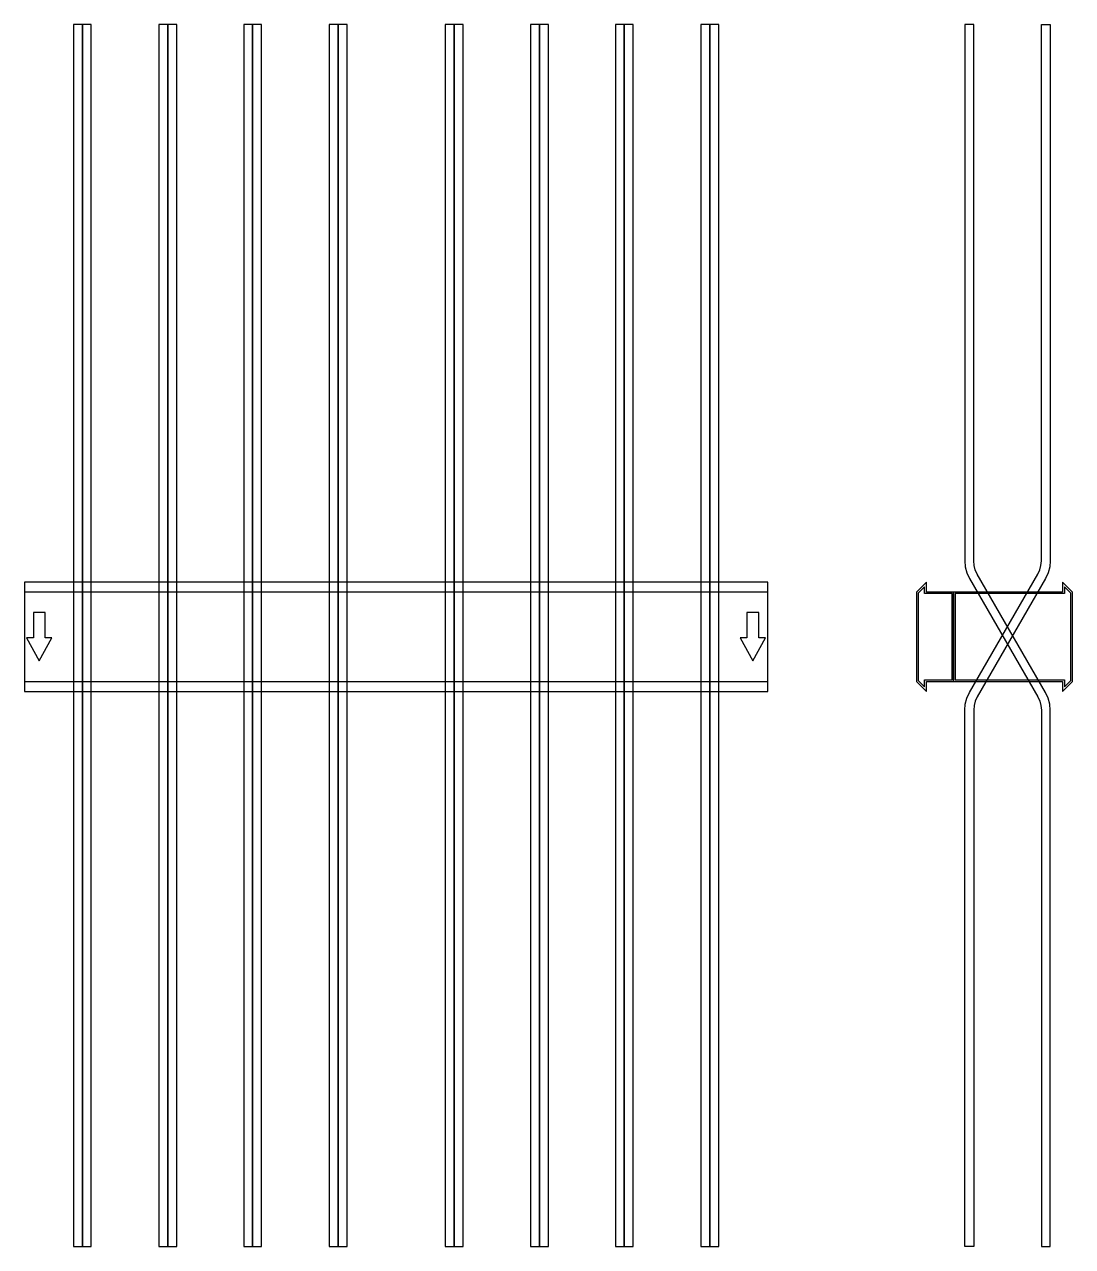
# Model space of a CAD drawing. Extents: x 0 to 1410, y -820 to 823.
import ezdxf

# ---------------------------------------------------------------- set-up
doc = ezdxf.new("R2010")
doc.units = 0
doc.layers.add('Halfen', color=7, linetype='CONTINUOUS')

msp = doc.modelspace()

# ---------------------------------------------------------------- linework, layer by layer
at = {"layer": 'Halfen', "color": 7}
for points in [[(78, -819.914), (78, 823.254), (66, 823.254), (66, -819.914)], [(90, -819.914), (90, 823.254), (78, 823.254), (78, -819.914)], [(193, -819.914), (193, 823.254), (181, 823.254), (181, -819.914)], [(205, -819.914), (205, 823.254), (193, 823.254), (193, -819.914)], [(307, -819.914), (307, 823.254), (295, 823.254), (295, -819.914)], [(319, -819.914), (319, 823.254), (307, 823.254), (307, -819.914)], [(422, -819.914), (422, 823.254), (410, 823.254), (410, -819.914)], [(434, -819.914), (434, 823.254), (422, 823.254), (422, -819.914)], [(578, -819.914), (578, 823.254), (566, 823.254), (566, -819.914)], [(590, -819.914), (590, 823.254), (578, 823.254), (578, -819.914)], [(693, -819.914), (693, 823.254), (681, 823.254), (681, -819.914)], [(705, -819.914), (705, 823.254), (693, 823.254), (693, -819.914)], [(807, -819.914), (807, 823.254), (795, 823.254), (795, -819.914)], [(819, -819.914), (819, 823.254), (807, 823.254), (807, -819.914)], [(922, -819.914), (922, 823.254), (910, 823.254), (910, -819.914)], [(934, -819.914), (934, 823.254), (922, 823.254), (922, -819.914)], [(1380, -819.914), (1380, -98.785), (1379.271, -90.449), (1377.105, -82.368), (1373.569, -74.785), (1281.823, 84.124), (1279.171, 89.812), (1277.547, 95.873), (1277, 102.124), (1277, 162.254), (1277, 823.254), (1265, 823.254), (1265, 162.254), (1265, 102.124), (1265.729, 93.789), (1267.895, 85.707), (1271.431, 78.124), (1363.177, -80.785), (1365.829, -86.472), (1367.453, -92.533), (1368, -98.785), (1368, -819.914)], [(1265, -819.914), (1265, -98.785), (1265.729, -90.449), (1267.895, -82.368), (1271.431, -74.785), (1363.177, 84.124), (1365.829, 89.812), (1367.453, 95.873), (1368, 102.124), (1368, 162.254), (1368, 823.254), (1380, 823.254), (1380, 162.254), (1380, 102.124), (1379.271, 93.789), (1377.105, 85.707), (1373.569, 78.124), (1281.823, -80.785), (1279.171, -86.472), (1277.547, -92.533), (1277, -98.785), (1277, -819.914)], [(0, -73.5), (1000, -73.5), (1000, 73.5), (0, 73.5)], [(1250, -60), (1250, 60), (1213.5, 60), (1213.5, 73.5), (1200, 60), (1200, -60), (1213.5, -73.5), (1213.5, -60)], [(1248, -58), (1248, 58), (1211, 58), (1211, 67.25), (1202.5, 58.75), (1202.5, -58.75), (1211, -67.25), (1211, -58)], [(1410, -60), (1410, 60), (1396.5, 73.5), (1396.5, 60), (1250, 60), (1250, -60), (1396.5, -60), (1396.5, -73.5)], [(1407.5, -58.75), (1407.5, 58.75), (1399, 67.25), (1399, 58), (1252, 58), (1252, -58), (1399, -58), (1399, -67.25)], [(0, -60), (1000, -60), (1000, 60), (0, 60)], [(20, -32.5), (37, -1.5), (28, -1.5), (28, 32.5), (12, 32.5), (12, -1.5), (3, -1.5)], [(980, -32.5), (997, -1.5), (988, -1.5), (988, 32.5), (972, 32.5), (972, -1.5), (963, -1.5)]]:
    msp.add_lwpolyline(points, close=True, dxfattribs=at)

doc.saveas('drawing.dxf')
